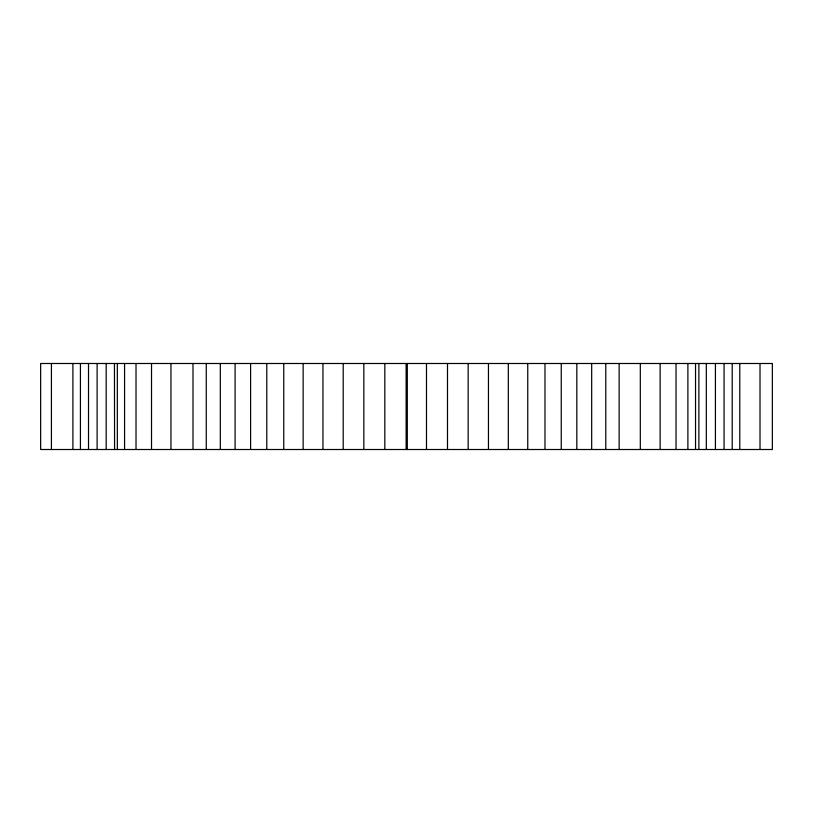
<?xml version="1.0" encoding="UTF-8"?>
<svg xmlns="http://www.w3.org/2000/svg" width="813" height="813" viewBox="0 0 813 813"><rect width="100%" height="100%" fill="white"/><g stroke="black" fill="none" stroke-linecap="round" stroke-linejoin="round"><path stroke-width="1.22" d="M760.013 363.492L760.013 449.508M739.789 363.492L739.789 449.508M732.208 363.492L732.208 449.508M724.068 363.492L724.068 449.508M715.42 363.492L715.42 449.508M706.314 363.492L706.314 449.508M698.875 363.492L698.875 449.508M695.542 363.492L695.542 449.508M687.889 363.492L687.889 449.508M676.04 363.492L676.04 449.508M660.136 363.492L660.136 449.508M640.309 363.492L640.309 449.508M619.14 363.492L619.14 449.508M605.787 363.492L605.787 449.508M591.681 363.492L591.681 449.508M576.824 363.492L576.824 449.508M561.255 363.492L561.255 449.508M544.984 363.492L544.984 449.508M527.749 363.492L527.749 449.508M508.318 363.492L508.318 449.508M488.45 363.492L488.45 449.508M468.166 363.492L468.166 449.508M447.496 363.492L447.496 449.508M426.49 363.492L426.49 449.508M407.293 363.492L407.293 449.508M406.124 363.492L406.124 449.508M384.823 363.492L384.823 449.508M363.838 363.492L363.838 449.508M343.208 363.492L343.208 449.508M322.964 363.492L322.964 449.508M303.137 363.492L303.137 449.508M283.757 363.492L283.757 449.508M266.786 363.492L266.786 449.508M250.597 363.492L250.597 449.508M235.089 363.492L235.089 449.508M220.313 363.492L220.313 449.508M206.268 363.492L206.268 449.508M192.996 363.492L192.996 449.508M170.964 363.492L170.964 449.508M151.523 363.492L151.523 449.508M136.015 363.492L136.015 449.508M124.572 363.492L124.572 449.508M117.336 363.492L117.336 449.508M114.45 363.492L114.572 449.508M106.178 363.492L106.178 449.508M97.113 363.492L97.113 449.508M88.515 363.492L88.515 449.508M80.426 363.492L80.426 449.508M72.906 363.492L72.906 449.508M51.422 363.492L51.422 449.508M772.35 363.492L40.65 363.492L40.65 449.508L772.35 449.508L772.35 363.492"/></g></svg>
